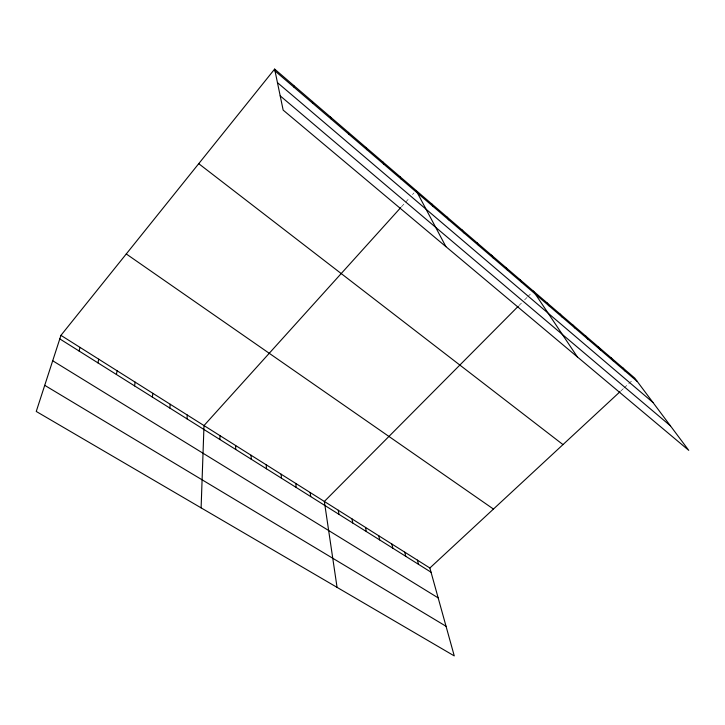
<?xml version="1.0" encoding="UTF-8"?>
<svg xmlns="http://www.w3.org/2000/svg" width="725" height="725" viewBox="0 0 725 725"><rect width="100%" height="100%" fill="white"/><g stroke="black" fill="none" stroke-linecap="round" stroke-linejoin="round"><path stroke-width="0.54" stroke-dasharray="3.62 2.72" d="M401.469 206.788L409.543 197.843M412.48 194.59L413.948 192.959M519.055 305.47L521.429 303.077M524.61 299.878L526.993 297.477M527.782 296.679L531.76 292.683M620.854 390.965L623.301 388.691M624.116 387.929L632.291 380.362"/><path stroke-width="1.09" d="M219.929 439.54L219.965 435.634M201.106 507.862L203.997 425.566L400.735 207.604M187.014 418.851L187.258 415.008M169.849 408.066L170.212 404.26M152.368 397.083L152.848 393.312M134.551 385.881L135.158 382.157M116.399 374.472L117.133 370.783M97.893 362.844L98.763 359.201M79.025 350.991L80.031 347.393M60.945 335.358L36.25 411.456L454.267 655.908L429.871 568.001L60.945 335.358L274.639 69.093L634.737 378.087L688.75 450.352L283.158 110.109L274.639 69.093M518.257 306.267L324.347 501.455L337.062 587.368M429.871 568.001L620.029 391.718M44.723 385.328L446.047 626.273M52.698 360.76L438.163 597.889M59.794 338.901L431.04 572.206M126.268 253.958L493.453 509.059M198.732 163.678L562.981 444.597M280.194 95.863L670.408 425.811M277.448 82.623L652.962 402.475M275.029 70.968L637.293 381.504M622.82 367.856L625.322 371.245M610.695 357.452L613.142 360.805M598.361 346.867L600.753 350.184M585.809 336.101L588.138 339.373M573.04 325.144L575.306 328.371M560.044 313.988L562.247 317.178M546.813 302.642L548.952 305.778M533.346 291.078L577.354 356.899M519.635 279.315L521.619 282.351M505.669 267.326L507.582 270.316M491.441 255.118L493.272 258.046M476.95 242.685L478.699 245.557M462.178 230.015L463.846 232.825M447.135 217.101L448.702 219.847M431.792 203.942L433.269 206.616M416.15 190.521L445.893 246.627M399.72 176.42L400.998 178.948M382.945 162.028L384.114 164.475M365.835 147.338L366.877 149.703M348.353 132.349L349.287 134.623M330.509 117.033L331.316 119.217M312.285 101.391L312.955 103.485M293.67 85.414L294.196 87.399M417.392 560.135L418.497 564.331M404.722 552.142L405.764 556.329M391.853 544.031L392.832 548.2M378.785 535.784L379.692 539.935M365.5 527.41L366.333 531.543M352.006 518.901L352.767 523.015M338.285 510.246L338.974 514.351M310.173 492.52L310.699 496.58M295.764 483.439L296.208 487.472M281.119 474.195L281.463 478.21M266.22 464.798L266.474 468.785M251.058 455.246L251.231 459.206M235.643 445.522L235.716 449.455"/></g></svg>
